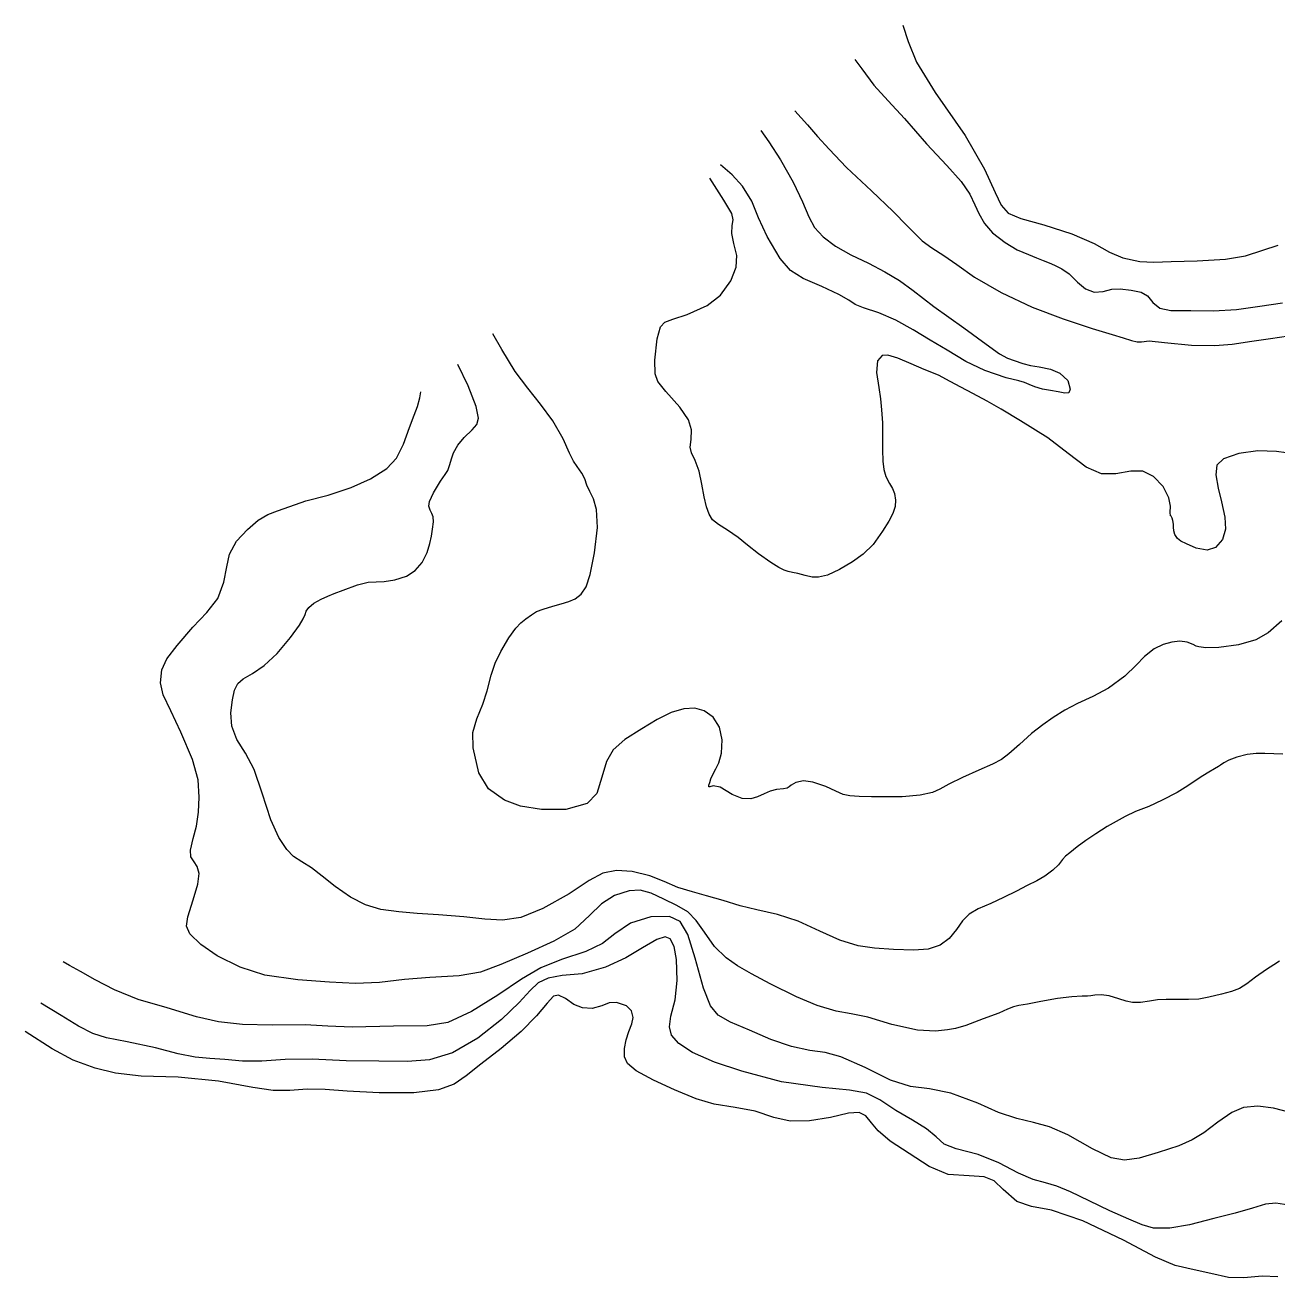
# Model space of a CAD drawing. Extents: x -717076 to -715000, y -984627 to -984000.
# Drawn here: x -717076 to -716539, y -984627 to -984090 of the extents above; entities that cross this region are included whole.
import ezdxf

# ---------------------------------------------------------------- set-up
doc = ezdxf.new("R2010")
doc.units = 0
doc.layers.add('contour_lines', color=1, linetype='CONTINUOUS')

msp = doc.modelspace()

# ---------------------------------------------------------------- linework, layer by layer
at = {"layer": 'contour_lines', "color": 1}
for p, q in [((-716700.156, -984089.608, 274), (-716697.861, -984096.686, 274)), ((-716697.861, -984096.686, 274), (-716694.355, -984105.556, 274)), ((-716720.74, -984104.344, 273), (-716717.808, -984108.437, 273)), ((-716717.808, -984108.437, 273), (-716712.535, -984115.314, 273)), ((-716694.355, -984105.556, 274), (-716686.357, -984118.493, 274)), ((-716712.535, -984115.314, 273), (-716706.422, -984122.057, 273)), ((-716686.357, -984118.493, 274), (-716673.451, -984136.928, 274)), ((-716706.422, -984122.057, 273), (-716699.451, -984129.629, 273)), ((-716746.509, -984126.424, 272), (-716741.039, -984132.374, 272)), ((-716699.451, -984129.629, 273), (-716689.993, -984140.523, 273)), ((-716760.969, -984134.846, 271), (-716757.618, -984139.705, 271)), ((-716741.039, -984132.374, 272), (-716736.694, -984137.392, 272)), ((-716673.451, -984136.928, 274), (-716665.168, -984151.359, 274)), ((-716757.618, -984139.705, 271), (-716752.676, -984147.321, 271)), ((-716736.694, -984137.392, 272), (-716731.795, -984142.81, 272)), ((-716689.993, -984140.523, 273), (-716681.268, -984149.805, 273)), ((-716752.676, -984147.321, 271), (-716747.249, -984156.931, 271)), ((-716731.795, -984142.81, 272), (-716724.27, -984150.729, 272)), ((-716773.339, -984153.795, 271), (-716778.391, -984149.594, 271)), ((-716724.27, -984150.729, 272), (-716713.577, -984160.69, 272)), ((-716681.268, -984149.805, 273), (-716675.182, -984156.623, 273)), ((-716665.168, -984151.359, 274), (-716660.65, -984161.404, 274)), ((-716776.85, -984164.633, 272), (-716782.841, -984155.185, 272)), ((-716768.838, -984158.622, 271), (-716773.339, -984153.795, 271)), ((-716764.952, -984165.12, 271), (-716768.838, -984158.622, 271)), ((-716747.249, -984156.931, 271), (-716743.122, -984165.37, 271)), ((-716675.182, -984156.623, 273), (-716671.518, -984162.177, 273)), ((-716713.577, -984160.69, 272), (-716704.355, -984169.573, 272)), ((-716671.518, -984162.177, 273), (-716669.271, -984166.704, 273)), ((-716660.65, -984161.404, 274), (-716658.06, -984166.888, 274)), ((-716773.498, -984170.439, 272), (-716776.85, -984164.633, 272)), ((-716762.034, -984172.238, 271), (-716764.952, -984165.12, 271)), ((-716743.122, -984165.37, 271), (-716740.496, -984171.757, 271)), ((-716669.271, -984166.704, 273), (-716667.561, -984170.465, 273)), ((-716658.06, -984166.888, 274), (-716654.951, -984170.216, 274)), ((-716772.838, -984173.156, 272), (-716773.498, -984170.439, 272)), ((-716773.328, -984175.518, 272), (-716772.838, -984173.156, 272)), ((-716758.31, -984180.3, 271), (-716762.034, -984172.238, 271)), ((-716740.496, -984171.757, 271), (-716737.987, -984176.44, 271)), ((-716704.355, -984169.573, 272), (-716698.26, -984175.699, 272)), ((-716667.561, -984170.465, 273), (-716665.212, -984174.714, 273)), ((-716665.212, -984174.714, 273), (-716661.727, -984178.72, 273)), ((-716654.951, -984170.216, 274), (-716649.601, -984172.489, 274)), ((-716649.601, -984172.489, 274), (-716639.761, -984175.272, 274)), ((-716773.503, -984178.912, 272), (-716773.328, -984175.518, 272)), ((-716772.545, -984183.281, 272), (-716773.503, -984178.912, 272)), ((-716737.987, -984176.44, 271), (-716734.292, -984180.448, 271)), ((-716698.26, -984175.699, 272), (-716694.578, -984179.443, 272)), ((-716694.578, -984179.443, 272), (-716691.818, -984182.08, 272)), ((-716661.727, -984178.72, 273), (-716656.302, -984182.859, 273)), ((-716639.761, -984175.272, 274), (-716627.729, -984179.059, 274)), ((-716627.729, -984179.059, 274), (-716618.186, -984183.194, 274)), ((-716771.38, -984188.383, 272), (-716772.545, -984183.281, 272)), ((-716752.74, -984189.63, 271), (-716758.31, -984180.3, 271)), ((-716734.292, -984180.448, 271), (-716729.016, -984184.347, 271)), ((-716729.016, -984184.347, 271), (-716722.437, -984188.08, 271)), ((-716691.818, -984182.08, 272), (-716687.792, -984185.172, 272)), ((-716687.792, -984185.172, 272), (-716682.628, -984188.417, 272)), ((-716656.302, -984182.859, 273), (-716651.105, -984185.934, 273)), ((-716618.186, -984183.194, 274), (-716611.571, -984186.96, 274)), ((-716545.84, -984186.151, 274), (-716539.309, -984183.988, 274)), ((-716771.603, -984193.372, 272), (-716771.38, -984188.383, 272)), ((-716748.257, -984194.841, 271), (-716752.74, -984189.63, 271)), ((-716722.437, -984188.08, 271), (-716714.957, -984191.732, 271)), ((-716682.628, -984188.417, 272), (-716677.086, -984192.32, 272)), ((-716651.105, -984185.934, 273), (-716646.313, -984188.01, 273)), ((-716646.313, -984188.01, 273), (-716642.825, -984189.406, 273)), ((-716642.825, -984189.406, 273), (-716640.054, -984190.525, 273)), ((-716640.054, -984190.525, 273), (-716637.482, -984191.544, 273)), ((-716611.571, -984186.96, 274), (-716605.903, -984189.358, 274)), ((-716605.903, -984189.358, 274), (-716598.597, -984190.967, 274)), ((-716585.196, -984190.961, 274), (-716574.044, -984190.688, 274)), ((-716574.044, -984190.688, 274), (-716561.856, -984190.009, 274)), ((-716561.856, -984190.009, 274), (-716553.3, -984188.55, 274)), ((-716553.3, -984188.55, 274), (-716545.84, -984186.151, 274)), ((-716773.957, -984199.233, 272), (-716771.603, -984193.372, 272)), ((-716742.832, -984198.204, 271), (-716748.257, -984194.841, 271)), ((-716714.957, -984191.732, 271), (-716707.938, -984195.421, 271)), ((-716707.938, -984195.421, 271), (-716701.639, -984199.073, 271)), ((-716677.086, -984192.32, 272), (-716669.441, -984197.661, 272)), ((-716637.482, -984191.544, 273), (-716635.111, -984192.608, 273)), ((-716635.111, -984192.608, 273), (-716631.995, -984194.138, 273)), ((-716631.995, -984194.138, 273), (-716628.85, -984196.319, 273)), ((-716598.597, -984190.967, 274), (-716592.568, -984191.306, 274)), ((-716592.568, -984191.306, 274), (-716585.196, -984190.961, 274)), ((-716778.314, -984205.438, 272), (-716773.957, -984199.233, 272)), ((-716734.944, -984201.76, 271), (-716742.832, -984198.204, 271)), ((-716701.639, -984199.073, 271), (-716695.675, -984203.347, 271)), ((-716669.441, -984197.661, 272), (-716658.088, -984204.247, 272)), ((-716628.85, -984196.319, 273), (-716625.369, -984199.815, 273)), ((-716625.369, -984199.815, 273), (-716621.918, -984202.655, 273)), ((-716784.078, -984209.872, 272), (-716778.314, -984205.438, 272)), ((-716727.667, -984205.129, 271), (-716734.944, -984201.76, 271)), ((-716723.329, -984207.6, 271), (-716727.667, -984205.129, 271)), ((-716695.675, -984203.347, 271), (-716686.892, -984210.265, 271)), ((-716658.088, -984204.247, 272), (-716644.8, -984210.519, 272)), ((-716621.918, -984202.655, 273), (-716618.141, -984204.079, 273)), ((-716618.141, -984204.079, 273), (-716614.33, -984203.779, 273)), ((-716614.33, -984203.779, 273), (-716610.598, -984202.843, 273)), ((-716610.598, -984202.843, 273), (-716606.961, -984202.67, 273)), ((-716606.961, -984202.67, 273), (-716602.318, -984203.272, 273)), ((-716602.318, -984203.272, 273), (-716598.009, -984204.083, 273)), ((-716598.009, -984204.083, 273), (-716595.257, -984205.753, 273)), ((-716595.257, -984205.753, 273), (-716592.975, -984208.597, 273)), ((-716792.581, -984213.683, 272), (-716784.078, -984209.872, 272)), ((-716720.653, -984209.351, 271), (-716723.329, -984207.6, 271)), ((-716717.079, -984210.902, 271), (-716720.653, -984209.351, 271)), ((-716710.462, -984213.008, 271), (-716717.079, -984210.902, 271)), ((-716686.892, -984210.265, 271), (-716674.044, -984219.457, 271)), ((-716644.8, -984210.519, 272), (-716631.484, -984215.559, 272)), ((-716592.975, -984208.597, 273), (-716590.077, -984210.946, 273)), ((-716590.077, -984210.946, 273), (-716585.246, -984211.937, 273)), ((-716585.246, -984211.937, 273), (-716576.697, -984212.049, 273)), ((-716576.697, -984212.049, 273), (-716566.956, -984212.099, 273)), ((-716566.956, -984212.099, 273), (-716557.089, -984211.502, 273)), ((-716557.089, -984211.502, 273), (-716547.179, -984210.103, 273)), ((-716547.179, -984210.103, 273), (-716537.493, -984208.652, 273)), ((-716804.084, -984218.987, 272), (-716802.201, -984216.981, 272)), ((-716802.201, -984216.981, 272), (-716798.74, -984215.75, 272)), ((-716798.74, -984215.75, 272), (-716792.581, -984213.683, 272)), ((-716703.212, -984216.152, 271), (-716710.462, -984213.008, 271)), ((-716695.773, -984220.247, 271), (-716703.212, -984216.152, 271)), ((-716631.484, -984215.559, 272), (-716618.983, -984219.744, 272)), ((-716872.118, -984228.764, 273), (-716875.9, -984221.94, 273)), ((-716805.497, -984224.197, 272), (-716804.084, -984218.987, 272)), ((-716688.482, -984224.658, 271), (-716695.773, -984220.247, 271)), ((-716674.044, -984219.457, 271), (-716664.454, -984226.481, 271)), ((-716618.983, -984219.744, 272), (-716610.445, -984222.326, 272)), ((-716610.445, -984222.326, 272), (-716605.759, -984223.671, 272)), ((-716542.605, -984223.954, 272), (-716534.927, -984222.853, 272)), ((-716806.436, -984233.248, 272), (-716805.497, -984224.197, 272)), ((-716681.227, -984228.975, 271), (-716688.482, -984224.658, 271)), ((-716664.454, -984226.481, 271), (-716658.714, -984230.57, 271)), ((-716605.759, -984223.671, 272), (-716602.134, -984224.833, 272)), ((-716602.134, -984224.833, 272), (-716599.72, -984225.464, 272)), ((-716599.72, -984225.464, 272), (-716597.92, -984225.376, 272)), ((-716597.92, -984225.376, 272), (-716594.635, -984225.053, 272)), ((-716594.635, -984225.053, 272), (-716588.034, -984225.721, 272)), ((-716588.034, -984225.721, 272), (-716576.489, -984226.823, 272)), ((-716576.489, -984226.823, 272), (-716566.444, -984226.938, 272)), ((-716566.444, -984226.938, 272), (-716559.014, -984226.405, 272)), ((-716559.014, -984226.405, 272), (-716550.618, -984225.175, 272)), ((-716550.618, -984225.175, 272), (-716542.605, -984223.954, 272)), ((-716866.341, -984238.196, 273), (-716872.118, -984228.764, 273)), ((-716806.355, -984239.179, 272), (-716806.436, -984233.248, 272)), ((-716710.973, -984233.507, 272), (-716711.463, -984238.507, 272)), ((-716709.047, -984231.31, 272), (-716710.973, -984233.507, 272)), ((-716706.578, -984231.152, 272), (-716709.047, -984231.31, 272)), ((-716702.347, -984232.358, 272), (-716706.578, -984231.152, 272)), ((-716696.613, -984234.892, 272), (-716702.347, -984232.358, 272)), ((-716673.201, -984233.832, 271), (-716681.227, -984228.975, 271)), ((-716665.02, -984237.734, 271), (-716673.201, -984233.832, 271)), ((-716658.714, -984230.57, 271), (-716655.341, -984232.351, 271)), ((-716655.341, -984232.351, 271), (-716652.423, -984233.419, 271)), ((-716652.423, -984233.419, 271), (-716648.775, -984234.653, 271)), ((-716886.483, -984244.255, 274), (-716890.907, -984235.086, 274)), ((-716860.953, -984245.249, 273), (-716866.341, -984238.196, 273)), ((-716805.178, -984242.477, 272), (-716806.355, -984239.179, 272)), ((-716711.463, -984238.507, 272), (-716710.525, -984244.958, 272)), ((-716691.032, -984237.246, 272), (-716696.613, -984234.892, 272)), ((-716684.942, -984239.655, 272), (-716691.032, -984237.246, 272)), ((-716655.937, -984240.887, 271), (-716665.02, -984237.734, 271)), ((-716648.775, -984234.653, 271), (-716645.441, -984235.523, 271)), ((-716645.441, -984235.523, 271), (-716641.768, -984236.124, 271)), ((-716641.768, -984236.124, 271), (-716636.943, -984237.071, 271)), ((-716636.943, -984237.071, 271), (-716632.861, -984238.806, 271)), ((-716632.861, -984238.806, 271), (-716629.442, -984241.982, 271)), ((-716883.093, -984253.072, 274), (-716886.483, -984244.255, 274)), ((-716801.766, -984246.639, 272), (-716805.178, -984242.477, 272)), ((-716679.839, -984242.373, 272), (-716684.942, -984239.655, 272)), ((-716675.373, -984244.884, 272), (-716679.839, -984242.373, 272)), ((-716650.458, -984242.205, 271), (-716655.937, -984240.887, 271)), ((-716647.997, -984242.824, 271), (-716650.458, -984242.205, 271)), ((-716646.044, -984243.67, 271), (-716647.997, -984242.824, 271)), ((-716643.627, -984244.716, 271), (-716646.044, -984243.67, 271)), ((-716629.442, -984241.982, 271), (-716628.477, -984245.681, 271)), ((-716908.143, -984253.162, 275), (-716907.236, -984249.488, 275)), ((-716907.236, -984249.488, 275), (-716906.756, -984246.836, 275)), ((-716855.427, -984252.146, 273), (-716860.953, -984245.249, 273)), ((-716795.768, -984253.434, 272), (-716801.766, -984246.639, 272)), ((-716710.525, -984244.958, 272), (-716709.799, -984249.883, 272)), ((-716709.799, -984249.883, 272), (-716709.317, -984254.548, 272)), ((-716670.184, -984247.598, 272), (-716675.373, -984244.884, 272)), ((-716664.069, -984250.81, 272), (-716670.184, -984247.598, 272)), ((-716640.32, -984245.713, 271), (-716643.627, -984244.716, 271)), ((-716636.939, -984246.309, 271), (-716640.32, -984245.713, 271)), ((-716633.562, -984246.883, 271), (-716636.939, -984246.309, 271)), ((-716630.695, -984247.396, 271), (-716633.562, -984246.883, 271)), ((-716629.005, -984247.251, 271), (-716630.695, -984247.396, 271)), ((-716628.477, -984245.681, 271), (-716629.005, -984247.251, 271)), ((-716909.615, -984256.916, 275), (-716908.143, -984253.162, 275)), ((-716882.083, -984258.155, 274), (-716883.093, -984253.072, 274)), ((-716850.146, -984259.316, 273), (-716855.427, -984252.146, 273)), ((-716792.064, -984258.91, 272), (-716795.768, -984253.434, 272)), ((-716709.317, -984254.548, 272), (-716708.877, -984260.213, 272)), ((-716657.982, -984254.335, 272), (-716664.069, -984250.81, 272)), ((-716649.697, -984259.255, 272), (-716657.982, -984254.335, 272)), ((-716911.68, -984262.117, 275), (-716909.615, -984256.916, 275)), ((-716882.735, -984260.896, 274), (-716882.083, -984258.155, 274)), ((-716845.776, -984266.99, 273), (-716850.146, -984259.316, 273)), ((-716790.803, -984263.177, 272), (-716792.064, -984258.91, 272)), ((-716708.877, -984260.213, 272), (-716708.905, -984266.172, 272)), ((-716638.01, -984266.574, 272), (-716649.697, -984259.255, 272)), ((-716914.205, -984269.309, 275), (-716911.68, -984262.117, 275)), ((-716888.27, -984266.502, 274), (-716884.762, -984263.209, 274)), ((-716884.762, -984263.209, 274), (-716882.735, -984260.896, 274)), ((-716790.968, -984267.24, 272), (-716790.803, -984263.177, 272)), ((-716917.159, -984275.337, 275), (-716914.205, -984269.309, 275)), ((-716892.777, -984273.047, 274), (-716890.949, -984269.702, 274)), ((-716890.949, -984269.702, 274), (-716888.27, -984266.502, 274)), ((-716842.993, -984273.166, 273), (-716845.776, -984266.99, 273)), ((-716791.28, -984270.63, 272), (-716790.968, -984267.24, 272)), ((-716790.777, -984273.058, 272), (-716791.28, -984270.63, 272)), ((-716708.905, -984266.172, 272), (-716708.913, -984271.707, 272)), ((-716629.24, -984273.273, 272), (-716638.01, -984266.574, 272)), ((-716921.349, -984279.774, 275), (-716917.159, -984275.337, 275)), ((-716894.309, -984278.04, 274), (-716893.655, -984275.575, 274)), ((-716893.655, -984275.575, 274), (-716892.777, -984273.047, 274)), ((-716841.373, -984276.602, 273), (-716842.993, -984273.166, 273)), ((-716839.774, -984278.899, 273), (-716841.373, -984276.602, 273)), ((-716789.144, -984276.343, 272), (-716790.777, -984273.058, 272)), ((-716787.451, -984280.81, 272), (-716789.144, -984276.343, 272)), ((-716708.913, -984271.707, 272), (-716708.733, -984276.63, 272)), ((-716708.733, -984276.63, 272), (-716708.34, -984280.191, 272)), ((-716621.585, -984279.135, 272), (-716629.24, -984273.273, 272)), ((-716562.738, -984275.634, 272), (-716565.542, -984278.265, 272)), ((-716556.194, -984273.346, 272), (-716562.738, -984275.634, 272)), ((-716548.059, -984272.177, 272), (-716556.194, -984273.346, 272)), ((-716540.016, -984272.444, 272), (-716548.059, -984272.177, 272)), ((-716531.708, -984273.516, 272), (-716540.016, -984272.444, 272)), ((-716928.354, -984284.131, 275), (-716921.349, -984279.774, 275)), ((-716896.382, -984282.29, 274), (-716895.253, -984280.524, 274)), ((-716895.253, -984280.524, 274), (-716894.309, -984278.04, 274)), ((-716837.765, -984281.668, 273), (-716839.774, -984278.899, 273)), ((-716836.501, -984284.168, 273), (-716837.765, -984281.668, 273)), ((-716786.329, -984286.376, 272), (-716787.451, -984280.81, 272)), ((-716708.34, -984280.191, 272), (-716707.415, -984283.182, 272)), ((-716615.073, -984281.98, 272), (-716621.585, -984279.135, 272)), ((-716608.831, -984281.984, 272), (-716615.073, -984281.98, 272)), ((-716602.406, -984280.846, 272), (-716608.831, -984281.984, 272)), ((-716597.263, -984280.92, 272), (-716602.406, -984280.846, 272)), ((-716592.784, -984283.126, 272), (-716597.263, -984280.92, 272)), ((-716565.542, -984278.265, 272), (-716566.044, -984282.412, 272)), ((-716936.595, -984287.838, 275), (-716928.354, -984284.131, 275)), ((-716901.347, -984290.208, 274), (-716898.398, -984285.18, 274)), ((-716898.398, -984285.18, 274), (-716896.382, -984282.29, 274)), ((-716835.562, -984286.864, 273), (-716836.501, -984284.168, 273)), ((-716834.319, -984289.614, 273), (-716835.562, -984286.864, 273)), ((-716785.311, -984291.859, 272), (-716786.329, -984286.376, 272)), ((-716707.415, -984283.182, 272), (-716705.913, -984286.203, 272)), ((-716705.913, -984286.203, 272), (-716704.534, -984288.346, 272)), ((-716588.627, -984287.425, 272), (-716592.784, -984283.126, 272)), ((-716586.186, -984292.32, 272), (-716588.627, -984287.425, 272)), ((-716566.044, -984282.412, 272), (-716565.074, -984288.181, 272)), ((-716956.021, -984293.619, 275), (-716946.547, -984291.09, 275)), ((-716946.547, -984291.09, 275), (-716936.595, -984287.838, 275)), ((-716903.009, -984293.866, 274), (-716901.347, -984290.208, 274)), ((-716832.789, -984292.657, 273), (-716834.319, -984289.614, 273)), ((-716831.541, -984297.261, 273), (-716832.789, -984292.657, 273)), ((-716784.326, -984296.096, 272), (-716785.311, -984291.859, 272)), ((-716704.534, -984288.346, 272), (-716703.707, -984290.374, 272)), ((-716703.707, -984290.374, 272), (-716703.276, -984293.314, 272)), ((-716585.511, -984295.922, 272), (-716586.186, -984292.32, 272)), ((-716565.074, -984288.181, 272), (-716563.629, -984294.038, 272)), ((-716972.366, -984299.387, 275), (-716968.237, -984297.849, 275)), ((-716968.237, -984297.849, 275), (-716962.928, -984296.041, 275)), ((-716962.928, -984296.041, 275), (-716956.021, -984293.619, 275)), ((-716903.32, -984295.934, 274), (-716903.009, -984293.866, 274)), ((-716902.761, -984297.602, 274), (-716903.32, -984295.934, 274)), ((-716902.005, -984299.043, 274), (-716902.761, -984297.602, 274)), ((-716831.087, -984305.035, 273), (-716831.541, -984297.261, 273)), ((-716783.21, -984299.319, 272), (-716784.326, -984296.096, 272)), ((-716703.492, -984296.065, 272), (-716704.474, -984299.084, 272)), ((-716703.276, -984293.314, 272), (-716703.492, -984296.065, 272)), ((-716585.514, -984298.616, 272), (-716585.511, -984295.922, 272)), ((-716563.629, -984294.038, 272), (-716562.191, -984300.617, 272)), ((-716981.102, -984305.829, 275), (-716976.495, -984301.874, 275)), ((-716976.495, -984301.874, 275), (-716972.366, -984299.387, 275)), ((-716901.458, -984300.483, 274), (-716902.005, -984299.043, 274)), ((-716901.754, -984305.672, 274), (-716901.379, -984302.54, 274)), ((-716901.379, -984302.54, 274), (-716901.458, -984300.483, 274)), ((-716781.706, -984301.664, 272), (-716783.21, -984299.319, 272)), ((-716779.24, -984303.697, 272), (-716781.706, -984301.664, 272)), ((-716706.11, -984302.236, 272), (-716708.852, -984306.601, 272)), ((-716704.474, -984299.084, 272), (-716706.11, -984302.236, 272)), ((-716585.401, -984299.991, 272), (-716585.514, -984298.616, 272)), ((-716585.295, -984300.086, 272), (-716585.401, -984299.991, 272)), ((-716585.088, -984300.173, 272), (-716585.295, -984300.086, 272)), ((-716584.733, -984301.008, 272), (-716585.088, -984300.173, 272)), ((-716584.396, -984302.041, 272), (-716584.733, -984301.008, 272)), ((-716584.133, -984303.535, 272), (-716584.396, -984302.041, 272)), ((-716584.101, -984304.819, 272), (-716584.133, -984303.535, 272)), ((-716562.191, -984300.617, 272), (-716561.893, -984305.699, 272)), ((-716985.842, -984310.833, 275), (-716981.102, -984305.829, 275)), ((-716902.853, -984311.877, 274), (-716902.202, -984308.771, 274)), ((-716902.202, -984308.771, 274), (-716901.754, -984305.672, 274)), ((-716832.373, -984315.868, 273), (-716831.087, -984305.035, 273)), ((-716775.303, -984306.148, 272), (-716779.24, -984303.697, 272)), ((-716770.824, -984309.242, 272), (-716775.303, -984306.148, 272)), ((-716708.852, -984306.601, 272), (-716712.94, -984312.333, 272)), ((-716584.012, -984306.396, 272), (-716584.101, -984304.819, 272)), ((-716583.514, -984308.035, 272), (-716584.012, -984306.396, 272)), ((-716582.38, -984309.732, 272), (-716583.514, -984308.035, 272)), ((-716561.893, -984305.699, 272), (-716563.187, -984310.124, 272)), ((-716988.826, -984316.446, 275), (-716985.842, -984310.833, 275)), ((-716904.085, -984315.702, 274), (-716902.853, -984311.877, 274)), ((-716766.733, -984312.61, 272), (-716770.824, -984309.242, 272)), ((-716762.022, -984316.371, 272), (-716766.733, -984312.61, 272)), ((-716712.94, -984312.333, 272), (-716717.125, -984316.487, 272)), ((-716580.965, -984310.835, 272), (-716582.38, -984309.732, 272)), ((-716578.577, -984312.086, 272), (-716580.965, -984310.835, 272)), ((-716574.423, -984313.843, 272), (-716578.577, -984312.086, 272)), ((-716569.754, -984314.701, 272), (-716574.423, -984313.843, 272)), ((-716566.192, -984313.637, 272), (-716569.754, -984314.701, 272)), ((-716563.187, -984310.124, 272), (-716566.192, -984313.637, 272)), ((-716989.948, -984321.879, 275), (-716988.826, -984316.446, 275)), ((-716906.233, -984319.952, 274), (-716904.085, -984315.702, 274)), ((-716834.136, -984325.233, 273), (-716832.373, -984315.868, 273)), ((-716756.812, -984320.032, 272), (-716762.022, -984316.371, 272)), ((-716721.742, -984319.757, 272), (-716727.347, -984323.094, 272)), ((-716717.125, -984316.487, 272), (-716721.742, -984319.757, 272)), ((-716991.226, -984328.443, 275), (-716989.948, -984321.879, 275)), ((-716912.852, -984325.831, 274), (-716909.143, -984323.488, 274)), ((-716909.143, -984323.488, 274), (-716906.233, -984319.952, 274)), ((-716753.388, -984322.166, 272), (-716756.812, -984320.032, 272)), ((-716751.014, -984323.375, 272), (-716753.388, -984322.166, 272)), ((-716749.286, -984323.93, 272), (-716751.014, -984323.375, 272)), ((-716747.528, -984324.241, 272), (-716749.286, -984323.93, 272)), ((-716745.198, -984324.788, 272), (-716747.528, -984324.241, 272)), ((-716742.014, -984325.666, 272), (-716745.198, -984324.788, 272)), ((-716727.347, -984323.094, 272), (-716732.487, -984325.428, 272)), ((-716993.757, -984335.514, 275), (-716991.226, -984328.443, 275)), ((-716940.035, -984331.832, 274), (-716933.855, -984329.603, 274)), ((-716933.855, -984329.603, 274), (-716929.394, -984328.513, 274)), ((-716929.394, -984328.513, 274), (-716925.954, -984328.283, 274)), ((-716925.954, -984328.283, 274), (-716922.469, -984328.208, 274)), ((-716922.469, -984328.208, 274), (-716917.938, -984327.518, 274)), ((-716917.938, -984327.518, 274), (-716912.852, -984325.831, 274)), ((-716838.009, -984333.61, 273), (-716835.838, -984330.47, 273)), ((-716835.838, -984330.47, 273), (-716834.136, -984325.233, 273)), ((-716739.069, -984326.309, 272), (-716742.014, -984325.666, 272)), ((-716736.261, -984326.364, 272), (-716739.069, -984326.309, 272)), ((-716732.487, -984325.428, 272), (-716736.261, -984326.364, 272)), ((-716998.436, -984341.447, 275), (-716993.757, -984335.514, 275)), ((-716952.651, -984337.525, 274), (-716949.449, -984335.7, 274)), ((-716949.449, -984335.7, 274), (-716946.672, -984334.428, 274)), ((-716946.672, -984334.428, 274), (-716943.963, -984333.309, 274)), ((-716943.963, -984333.309, 274), (-716940.035, -984331.832, 274)), ((-716843.313, -984336.712, 273), (-716840.595, -984335.558, 273)), ((-716840.595, -984335.558, 273), (-716838.009, -984333.61, 273)), ((-716956.408, -984342.29, 274), (-716955.859, -984340.838, 274)), ((-716955.859, -984340.838, 274), (-716954.768, -984339.264, 274)), ((-716954.768, -984339.264, 274), (-716952.651, -984337.525, 274)), ((-716859.29, -984342.387, 273), (-716857.171, -984341.024, 273)), ((-716857.171, -984341.024, 273), (-716854.332, -984340.017, 273)), ((-716854.332, -984340.017, 273), (-716850.173, -984338.754, 273)), ((-716850.173, -984338.754, 273), (-716846.583, -984337.749, 273)), ((-716846.583, -984337.749, 273), (-716843.313, -984336.712, 273)), ((-717004.435, -984347.676, 275), (-716998.436, -984341.447, 275)), ((-716958.84, -984346.955, 274), (-716957.161, -984344.107, 274)), ((-716957.161, -984344.107, 274), (-716956.408, -984342.29, 274)), ((-716866.099, -984348.116, 273), (-716863.906, -984345.819, 273)), ((-716863.906, -984345.819, 273), (-716861.704, -984344.159, 273)), ((-716861.704, -984344.159, 273), (-716859.29, -984342.387, 273)), ((-716537.734, -984344.966, 273), (-716543.525, -984350.242, 273)), ((-717011.287, -984355.553, 275), (-717004.435, -984347.676, 275)), ((-716962.619, -984352.126, 274), (-716958.84, -984346.955, 274)), ((-716869.028, -984352.29, 273), (-716866.099, -984348.116, 273)), ((-716543.525, -984350.242, 273), (-716548.799, -984353.12, 273)), ((-717015.703, -984361.373, 275), (-717011.287, -984355.553, 275)), ((-716968.388, -984359.001, 274), (-716962.619, -984352.126, 274)), ((-716872.479, -984358.14, 273), (-716869.028, -984352.29, 273)), ((-716592.386, -984357.066, 273), (-716596.558, -984360.268, 273)), ((-716588.632, -984355.238, 273), (-716592.386, -984357.066, 273)), ((-716584.857, -984354.17, 273), (-716588.632, -984355.238, 273)), ((-716581.41, -984353.818, 273), (-716584.857, -984354.17, 273)), ((-716578.358, -984354.246, 273), (-716581.41, -984353.818, 273)), ((-716575.681, -984355.179, 273), (-716578.358, -984354.246, 273)), ((-716574.405, -984355.844, 273), (-716575.681, -984355.179, 273)), ((-716573.267, -984356.237, 273), (-716574.405, -984355.844, 273)), ((-716570.29, -984356.542, 273), (-716573.267, -984356.237, 273)), ((-716564.748, -984356.527, 273), (-716570.29, -984356.542, 273)), ((-716556.31, -984355.289, 273), (-716564.748, -984356.527, 273)), ((-716548.799, -984353.12, 273), (-716556.31, -984355.289, 273)), ((-717017.779, -984365.97, 275), (-717015.703, -984361.373, 275)), ((-716973.979, -984364.189, 274), (-716968.388, -984359.001, 274)), ((-716874.947, -984363.134, 273), (-716872.479, -984358.14, 273)), ((-716596.558, -984360.268, 273), (-716600.214, -984364.007, 273)), ((-717018.392, -984371.58, 275), (-717017.779, -984365.97, 275)), ((-716982.881, -984369.894, 274), (-716978.966, -984367.558, 274)), ((-716978.966, -984367.558, 274), (-716973.979, -984364.189, 274)), ((-716876.666, -984368.36, 273), (-716874.947, -984363.134, 273)), ((-716600.214, -984364.007, 273), (-716605.069, -984368.775, 273)), ((-717017.243, -984376.743, 275), (-717018.392, -984371.58, 275)), ((-716986.598, -984374.786, 274), (-716985.231, -984371.948, 274)), ((-716985.231, -984371.948, 274), (-716982.881, -984369.894, 274)), ((-716878.365, -984375.018, 273), (-716876.666, -984368.36, 273)), ((-716605.069, -984368.775, 273), (-716612.053, -984373.941, 273)), ((-717013.94, -984383.665, 275), (-717017.243, -984376.743, 275)), ((-716988.16, -984384.408, 274), (-716987.462, -984378.843, 274)), ((-716987.462, -984378.843, 274), (-716986.598, -984374.786, 274)), ((-716880.26, -984380.694, 273), (-716878.365, -984375.018, 273)), ((-716618.73, -984377.439, 273), (-716625.323, -984380.495, 273)), ((-716612.053, -984373.941, 273), (-716618.73, -984377.439, 273)), ((-717009.595, -984392.711, 275), (-717013.94, -984383.665, 275)), ((-716882.73, -984387.031, 273), (-716880.26, -984380.694, 273)), ((-716794.055, -984382.814, 273), (-716799.513, -984384.391, 273)), ((-716789.31, -984382.498, 273), (-716794.055, -984382.814, 273)), ((-716785.304, -984383.556, 273), (-716789.31, -984382.498, 273)), ((-716781.415, -984386.298, 273), (-716785.304, -984383.556, 273)), ((-716630.673, -984383.287, 273), (-716635.729, -984386.452, 273)), ((-716625.323, -984380.495, 273), (-716630.673, -984383.287, 273)), ((-716987.81, -984390.2, 274), (-716988.16, -984384.408, 274)), ((-716884.422, -984392.888, 273), (-716882.73, -984387.031, 273)), ((-716805.454, -984387.265, 273), (-716812.117, -984391.31, 273)), ((-716799.513, -984384.391, 273), (-716805.454, -984387.265, 273)), ((-716778.702, -984390.564, 273), (-716781.415, -984386.298, 273)), ((-716640.181, -984389.549, 273), (-716644.975, -984393.392, 273)), ((-716635.729, -984386.452, 273), (-716640.181, -984389.549, 273)), ((-717004.683, -984404.462, 275), (-717009.595, -984392.711, 275)), ((-716985.64, -984395.845, 274), (-716987.81, -984390.2, 274)), ((-716884.371, -984399.542, 273), (-716884.422, -984392.888, 273)), ((-716812.117, -984391.31, 273), (-716819.356, -984395.94, 273)), ((-716777.666, -984395.983, 273), (-716778.702, -984390.564, 273)), ((-716644.975, -984393.392, 273), (-716650.195, -984398.018, 273)), ((-716981.886, -984401.758, 274), (-716985.64, -984395.845, 274)), ((-716881.985, -984410.221, 273), (-716884.371, -984399.542, 273)), ((-716824.293, -984400.3, 273), (-716827.203, -984405.27, 273)), ((-716819.356, -984395.94, 273), (-716824.293, -984400.3, 273)), ((-716777.969, -984401.742, 273), (-716777.666, -984395.983, 273)), ((-716650.195, -984398.018, 273), (-716654.666, -984402.014, 273)), ((-717002.281, -984413.155, 275), (-717004.683, -984404.462, 275)), ((-716978.256, -984408.818, 274), (-716981.886, -984401.758, 274)), ((-716827.203, -984405.27, 273), (-716829.19, -984412.051, 273)), ((-716779.04, -984405.976, 273), (-716777.969, -984401.742, 273)), ((-716657.836, -984404.453, 273), (-716661.733, -984406.505, 273)), ((-716654.666, -984402.014, 273), (-716657.836, -984404.453, 273)), ((-716560.452, -984404.786, 274), (-716562.567, -984405.967, 274)), ((-716556.984, -984403.41, 274), (-716560.452, -984404.786, 274)), ((-716552.587, -984402.392, 274), (-716556.984, -984403.41, 274)), ((-716548.727, -984401.949, 274), (-716552.587, -984402.392, 274)), ((-716545.009, -984401.897, 274), (-716548.727, -984401.949, 274)), ((-716541.21, -984402.075, 274), (-716545.009, -984401.897, 274)), ((-716537.304, -984402.196, 274), (-716541.21, -984402.075, 274)), ((-716974.846, -984418.944, 274), (-716978.256, -984408.818, 274)), ((-716877.79, -984417.055, 273), (-716881.985, -984410.221, 273)), ((-716782.411, -984412.738, 273), (-716781.593, -984410.892, 273)), ((-716781.593, -984410.892, 273), (-716780.298, -984408.527, 273)), ((-716780.298, -984408.527, 273), (-716779.04, -984405.976, 273)), ((-716667.644, -984409.029, 273), (-716674.57, -984412.147, 273)), ((-716661.733, -984406.505, 273), (-716667.644, -984409.029, 273)), ((-716568.97, -984409.917, 274), (-716571.65, -984411.47, 274)), ((-716566.563, -984408.546, 274), (-716568.97, -984409.917, 274)), ((-716564.852, -984407.539, 274), (-716566.563, -984408.546, 274)), ((-716563.948, -984406.899, 274), (-716564.852, -984407.539, 274)), ((-716562.567, -984405.967, 274), (-716563.948, -984406.899, 274)), ((-717001.722, -984420.587, 275), (-717002.281, -984413.155, 275)), ((-716829.19, -984412.051, 273), (-716831.324, -984419.076, 273)), ((-716783.297, -984415.491, 273), (-716782.969, -984414.288, 273)), ((-716783.285, -984416.178, 273), (-716783.297, -984415.491, 273)), ((-716782.854, -984416.173, 273), (-716783.285, -984416.178, 273)), ((-716782.969, -984414.288, 273), (-716782.411, -984412.738, 273)), ((-716781.522, -984415.78, 273), (-716782.854, -984416.173, 273)), ((-716778.48, -984416.334, 273), (-716781.522, -984415.78, 273)), ((-716773.29, -984419.473, 273), (-716778.48, -984416.334, 273)), ((-716748.955, -984416.221, 273), (-716749.739, -984416.778, 273)), ((-716748.063, -984415.417, 273), (-716748.955, -984416.221, 273)), ((-716746.076, -984414.389, 273), (-716748.063, -984415.417, 273)), ((-716742.784, -984413.679, 273), (-716746.076, -984414.389, 273)), ((-716738.714, -984414.153, 273), (-716742.784, -984413.679, 273)), ((-716733.174, -984416.076, 273), (-716738.714, -984414.153, 273)), ((-716728.867, -984418.095, 273), (-716733.174, -984416.076, 273)), ((-716680.412, -984415.009, 273), (-716684.362, -984417.244, 273)), ((-716674.57, -984412.147, 273), (-716680.412, -984415.009, 273)), ((-716577.963, -984415.81, 274), (-716582.652, -984418.58, 274)), ((-716574.438, -984413.364, 274), (-716577.963, -984415.81, 274)), ((-716571.65, -984411.47, 274), (-716574.438, -984413.364, 274)), ((-717002.049, -984426.998, 275), (-717001.722, -984420.587, 275)), ((-716971.066, -984430.401, 274), (-716974.846, -984418.944, 274)), ((-716870.873, -984421.982, 273), (-716877.79, -984417.055, 273)), ((-716831.324, -984419.076, 273), (-716835.508, -984423.288, 273)), ((-716768.998, -984421.194, 273), (-716773.29, -984419.473, 273)), ((-716765.354, -984421.325, 273), (-716768.998, -984421.194, 273)), ((-716762.453, -984420.527, 273), (-716765.354, -984421.325, 273)), ((-716759.603, -984419.212, 273), (-716762.453, -984420.527, 273)), ((-716756.967, -984418.053, 273), (-716759.603, -984419.212, 273)), ((-716754.282, -984417.403, 273), (-716756.967, -984418.053, 273)), ((-716751.317, -984417.088, 273), (-716754.282, -984417.403, 273)), ((-716749.739, -984416.778, 273), (-716751.317, -984417.088, 273)), ((-716725.807, -984419.427, 273), (-716728.867, -984418.095, 273)), ((-716722.929, -984420.046, 273), (-716725.807, -984419.427, 273)), ((-716718.881, -984420.297, 273), (-716722.929, -984420.046, 273)), ((-716713.598, -984420.473, 273), (-716718.881, -984420.297, 273)), ((-716706.99, -984420.539, 273), (-716713.598, -984420.473, 273)), ((-716700.515, -984420.415, 273), (-716706.99, -984420.539, 273)), ((-716692.726, -984419.707, 273), (-716700.515, -984420.415, 273)), ((-716687.496, -984418.618, 273), (-716692.726, -984419.707, 273)), ((-716684.362, -984417.244, 273), (-716687.496, -984418.618, 273)), ((-716582.652, -984418.58, 274), (-716588.994, -984421.893, 274)), ((-717002.936, -984433.035, 275), (-717002.049, -984426.998, 275)), ((-716864.102, -984424.492, 273), (-716870.873, -984421.982, 273)), ((-716855.064, -984425.903, 273), (-716864.102, -984424.492, 273)), ((-716844.584, -984425.864, 273), (-716855.064, -984425.903, 273)), ((-716835.508, -984423.288, 273), (-716844.584, -984425.864, 273)), ((-716600.441, -984426.821, 274), (-716604.884, -984428.982, 274)), ((-716594.79, -984424.581, 274), (-716600.441, -984426.821, 274)), ((-716588.994, -984421.893, 274), (-716594.79, -984424.581, 274)), ((-716967.704, -984437.86, 274), (-716971.066, -984430.401, 274)), ((-716608.701, -984431.041, 274), (-716612.639, -984433.266, 274)), ((-716604.884, -984428.982, 274), (-716608.701, -984431.041, 274)), ((-717004.371, -984438.403, 275), (-717002.936, -984433.035, 275)), ((-716964.242, -984443.085, 274), (-716967.704, -984437.86, 274)), ((-716617.434, -984436.278, 274), (-716621.664, -984439.137, 274)), ((-716612.639, -984433.266, 274), (-716617.434, -984436.278, 274)), ((-717005.514, -984443.317, 275), (-717004.371, -984438.403, 275)), ((-717005.362, -984446.183, 275), (-717005.514, -984443.317, 275)), ((-716961.324, -984446.03, 274), (-716964.242, -984443.085, 274)), ((-716625.393, -984441.945, 274), (-716628.566, -984444.425, 274)), ((-716621.664, -984439.137, 274), (-716625.393, -984441.945, 274)), ((-717003.993, -984448.406, 275), (-717005.362, -984446.183, 275)), ((-717002.582, -984450.412, 275), (-717003.993, -984448.406, 275)), ((-716957.787, -984448.39, 274), (-716961.324, -984446.03, 274)), ((-716953.674, -984450.987, 274), (-716957.787, -984448.39, 274)), ((-716631.693, -984447.406, 274), (-716633.473, -984449.611, 274)), ((-716630.385, -984445.941, 274), (-716631.693, -984447.406, 274)), ((-716628.566, -984444.425, 274), (-716630.385, -984445.941, 274)), ((-717001.799, -984453.354, 275), (-717002.582, -984450.412, 275)), ((-717002.406, -984457.98, 275), (-717001.799, -984453.354, 275)), ((-716949.02, -984454.487, 274), (-716953.674, -984450.987, 274)), ((-716828.813, -984453.195, 274), (-716834.653, -984456.391, 274)), ((-716822.905, -984452.08, 274), (-716828.813, -984453.195, 274)), ((-716816.148, -984452.518, 274), (-716822.905, -984452.08, 274)), ((-716808.65, -984454.318, 274), (-716816.148, -984452.518, 274)), ((-716635.846, -984451.95, 274), (-716639.322, -984454.544, 274)), ((-716633.473, -984449.611, 274), (-716635.846, -984451.95, 274)), ((-717004.376, -984464.663, 275), (-717002.406, -984457.98, 275)), ((-716943.444, -984458.973, 274), (-716949.02, -984454.487, 274)), ((-716936.95, -984463.468, 274), (-716943.444, -984458.973, 274)), ((-716834.653, -984456.391, 274), (-716843.164, -984462.071, 274)), ((-716802.404, -984456.797, 274), (-716808.65, -984454.318, 274)), ((-716796.567, -984459.363, 274), (-716802.404, -984456.797, 274)), ((-716790.376, -984461.223, 274), (-716796.567, -984459.363, 274)), ((-716646.855, -984458.524, 274), (-716651.495, -984460.892, 274)), ((-716642.74, -984456.508, 274), (-716646.855, -984458.524, 274)), ((-716639.322, -984454.544, 274), (-716642.74, -984456.508, 274)), ((-717006.579, -984471.869, 275), (-717004.376, -984464.663, 275)), ((-716930.471, -984466.801, 274), (-716936.95, -984463.468, 274)), ((-716843.164, -984462.071, 274), (-716854.5, -984468.353, 274)), ((-716823.736, -984462.802, 275), (-716829.344, -984466.419, 275)), ((-716817.538, -984460.73, 275), (-716823.736, -984462.802, 275)), ((-716812.815, -984460.443, 275), (-716817.538, -984460.73, 275)), ((-716808.102, -984461.746, 275), (-716812.815, -984460.443, 275)), ((-716802.605, -984464.424, 275), (-716808.102, -984461.746, 275)), ((-716796.986, -984467.011, 275), (-716802.605, -984464.424, 275)), ((-716784.267, -984462.907, 274), (-716790.376, -984461.223, 274)), ((-716777.229, -984464.958, 274), (-716784.267, -984462.907, 274)), ((-716656.99, -984463.685, 274), (-716662.519, -984466.178, 274)), ((-716651.495, -984460.892, 274), (-716656.99, -984463.685, 274)), ((-716923.872, -984468.749, 274), (-716930.471, -984466.801, 274)), ((-716916.179, -984469.847, 274), (-716923.872, -984468.749, 274)), ((-716908.378, -984470.53, 274), (-716916.179, -984469.847, 274)), ((-716854.5, -984468.353, 274), (-716863.981, -984472.197, 274)), ((-716829.344, -984466.419, 275), (-716834.519, -984471.369, 275)), ((-716792.369, -984469.765, 275), (-716796.986, -984467.011, 275)), ((-716788.704, -984473.497, 275), (-716792.369, -984469.765, 275)), ((-716769.827, -984467.18, 274), (-716777.229, -984464.958, 274)), ((-716762.794, -984468.874, 274), (-716769.827, -984467.18, 274)), ((-716753.899, -984470.877, 274), (-716762.794, -984468.874, 274)), ((-716667.818, -984468.462, 274), (-716671.78, -984470.798, 274)), ((-716662.519, -984466.178, 274), (-716667.818, -984468.462, 274)), ((-717007.207, -984475.984, 275), (-717006.579, -984471.869, 275)), ((-716899.181, -984471.119, 274), (-716908.378, -984470.53, 274)), ((-716888.301, -984471.938, 274), (-716899.181, -984471.119, 274)), ((-716879.286, -984472.973, 274), (-716888.301, -984471.938, 274)), ((-716871.796, -984473.374, 274), (-716879.286, -984472.973, 274)), ((-716863.981, -984472.197, 274), (-716871.796, -984473.374, 274)), ((-716834.519, -984471.369, 275), (-716840.802, -984477.171, 275)), ((-716816.916, -984474.676, 276), (-716823.554, -984479.257, 276)), ((-716808.177, -984471.936, 276), (-716816.916, -984474.676, 276)), ((-716800.151, -984471.835, 276), (-716808.177, -984471.936, 276)), ((-716795.555, -984473.945, 276), (-716800.151, -984471.835, 276)), ((-716792.258, -984479.508, 276), (-716795.555, -984473.945, 276)), ((-716785.255, -984478.564, 275), (-716788.704, -984473.497, 275)), ((-716745.064, -984473.807, 274), (-716753.899, -984470.877, 274)), ((-716735.751, -984478.065, 274), (-716745.064, -984473.807, 274)), ((-716674.529, -984473.599, 274), (-716677.179, -984477.426, 274)), ((-716671.78, -984470.798, 274), (-716674.529, -984473.599, 274)), ((-717005.728, -984479.174, 275), (-717007.207, -984475.984, 275)), ((-717001.135, -984483.734, 275), (-717005.728, -984479.174, 275)), ((-716840.802, -984477.171, 275), (-716849.708, -984482.405, 275)), ((-716823.554, -984479.257, 276), (-716828.895, -984483.431, 276)), ((-716802.031, -984480.447, 277), (-716805.547, -984481.659, 277)), ((-716799.927, -984481.357, 277), (-716802.031, -984480.447, 277)), ((-716789.152, -984489.703, 276), (-716792.258, -984479.508, 276)), ((-716780.834, -984484.604, 275), (-716785.255, -984478.564, 275)), ((-716727.155, -984481.873, 274), (-716735.751, -984478.065, 274)), ((-716677.179, -984477.426, 274), (-716680.243, -984481.157, 274)), ((-716994.098, -984488.592, 275), (-717001.135, -984483.734, 275)), ((-716849.708, -984482.405, 275), (-716861.085, -984487.488, 275)), ((-716828.895, -984483.431, 276), (-716836.032, -984486.831, 276)), ((-716811.771, -984485.198, 277), (-716818.908, -984489.487, 277)), ((-716805.547, -984481.659, 277), (-716811.771, -984485.198, 277)), ((-716798.161, -984484.622, 277), (-716799.927, -984481.357, 277)), ((-716797.172, -984490.239, 277), (-716798.161, -984484.622, 277)), ((-716775.903, -984489.49, 275), (-716780.834, -984484.604, 275)), ((-716719.364, -984484.333, 274), (-716727.155, -984481.873, 274)), ((-716712.333, -984485.38, 274), (-716719.364, -984484.333, 274)), ((-716704.235, -984485.888, 274), (-716712.333, -984485.38, 274)), ((-716695.52, -984486.262, 274), (-716704.235, -984485.888, 274)), ((-716689.349, -984485.794, 274), (-716695.52, -984486.262, 274)), ((-716684.215, -984484.061, 274), (-716689.349, -984485.794, 274)), ((-716680.243, -984481.157, 274), (-716684.215, -984484.061, 274)), ((-717057.387, -984492.747, 276), (-717060.096, -984491.227, 276)), ((-716984.28, -984493.552, 275), (-716994.098, -984488.592, 275)), ((-716861.085, -984487.488, 275), (-716872.443, -984492.335, 275)), ((-716846.533, -984490.289, 276), (-716855.316, -984493.729, 276)), ((-716836.032, -984486.831, 276), (-716846.533, -984490.289, 276)), ((-716818.908, -984489.487, 277), (-716827.683, -984493.528, 277)), ((-716796.842, -984499.221, 277), (-716797.172, -984490.239, 277)), ((-716785.596, -984502.545, 276), (-716789.152, -984489.703, 276)), ((-716770.991, -984492.869, 275), (-716775.903, -984489.49, 275)), ((-716538.765, -984490.953, 275), (-716541.154, -984492.553, 275)), ((-717052.63, -984495.375, 276), (-717057.387, -984492.747, 276)), ((-717046.417, -984498.934, 276), (-717052.63, -984495.375, 276)), ((-716973.585, -984496.885, 275), (-716984.28, -984493.552, 275)), ((-716959.501, -984499.012, 275), (-716973.585, -984496.885, 275)), ((-716881.156, -984495.618, 275), (-716890.276, -984497.29, 275)), ((-716872.443, -984492.335, 275), (-716881.156, -984495.618, 275)), ((-716855.316, -984493.729, 276), (-716863.689, -984498.712, 276)), ((-716837.667, -984496.332, 277), (-716846.206, -984497.151, 277)), ((-716827.683, -984493.528, 277), (-716837.667, -984496.332, 277)), ((-716765.083, -984496.302, 275), (-716770.991, -984492.869, 275)), ((-716756.981, -984500.628, 275), (-716765.083, -984496.302, 275)), ((-716544.307, -984494.56, 275), (-716549.066, -984497.81, 275)), ((-716541.154, -984492.553, 275), (-716544.307, -984494.56, 275)), ((-717038.139, -984503.257, 276), (-717046.417, -984498.934, 276)), ((-716945.911, -984499.994, 275), (-716959.501, -984499.012, 275)), ((-716934.807, -984500.468, 275), (-716945.911, -984499.994, 275)), ((-716924.453, -984500.062, 275), (-716934.807, -984500.468, 275)), ((-716913.751, -984498.864, 275), (-716924.453, -984500.062, 275)), ((-716902.909, -984497.992, 275), (-716913.751, -984498.864, 275)), ((-716890.276, -984497.29, 275), (-716902.909, -984497.992, 275)), ((-716863.689, -984498.712, 276), (-716873.703, -984505.578, 276)), ((-716856.513, -984500.29, 277), (-716859.943, -984503.468, 277)), ((-716852.179, -984498.226, 277), (-716856.513, -984500.29, 277)), ((-716846.206, -984497.151, 277), (-716852.179, -984498.226, 277)), ((-716797.779, -984507.539, 277), (-716796.842, -984499.221, 277)), ((-716745.77, -984506.222, 275), (-716756.981, -984500.628, 275)), ((-716552.754, -984500.629, 275), (-716555.911, -984502.594, 275)), ((-716549.066, -984497.81, 275), (-716552.754, -984500.629, 275)), ((-717027.947, -984507.309, 276), (-717038.139, -984503.257, 276)), ((-717015.552, -984510.961, 276), (-717027.947, -984507.309, 276)), ((-716873.703, -984505.578, 276), (-716885.07, -984512.511, 276)), ((-716859.943, -984503.468, 277), (-716864.617, -984508.705, 277)), ((-716849.848, -984505.956, 278), (-716852.671, -984508.929, 278)), ((-716847.737, -984505.476, 278), (-716849.848, -984505.956, 278)), ((-716844.829, -984506.919, 278), (-716847.737, -984505.476, 278)), ((-716841.132, -984509.462, 278), (-716844.829, -984506.919, 278)), ((-716799.569, -984514.476, 277), (-716797.779, -984507.539, 277)), ((-716782.643, -984510.126, 276), (-716785.596, -984502.545, 276)), ((-716736.868, -984509.911, 275), (-716745.77, -984506.222, 275)), ((-716633.888, -984506.972, 275), (-716640.971, -984508.278, 275)), ((-716627.781, -984506.167, 275), (-716633.888, -984506.972, 275)), ((-716623.359, -984505.901, 275), (-716627.781, -984506.167, 275)), ((-716620.946, -984505.878, 275), (-716623.359, -984505.901, 275)), ((-716619.659, -984505.755, 275), (-716620.946, -984505.878, 275)), ((-716617.84, -984505.468, 275), (-716619.659, -984505.755, 275)), ((-716615.136, -984505.368, 275), (-716617.84, -984505.468, 275)), ((-716611.707, -984505.839, 275), (-716615.136, -984505.368, 275)), ((-716607.535, -984507.022, 275), (-716611.707, -984505.839, 275)), ((-716604.44, -984508.077, 275), (-716607.535, -984507.022, 275)), ((-716590.948, -984507.514, 275), (-716594.46, -984508.027, 275)), ((-716587.277, -984507.355, 275), (-716590.948, -984507.514, 275)), ((-716582.597, -984507.369, 275), (-716587.277, -984507.355, 275)), ((-716577.752, -984507.441, 275), (-716582.597, -984507.369, 275)), ((-716573.311, -984507.222, 275), (-716577.752, -984507.441, 275)), ((-716568.953, -984506.407, 275), (-716573.311, -984507.222, 275)), ((-716563.624, -984505.083, 275), (-716568.953, -984506.407, 275)), ((-716559.297, -984503.888, 275), (-716563.624, -984505.083, 275)), ((-716555.911, -984502.594, 275), (-716559.297, -984503.888, 275)), ((-717060.927, -984514.178, 277), (-717069.693, -984509.012, 277)), ((-717003, -984514.845, 276), (-717015.552, -984510.961, 276)), ((-716885.07, -984512.511, 276), (-716895.211, -984517.201, 276)), ((-716864.617, -984508.705, 277), (-716872.13, -984515.877, 277)), ((-716852.671, -984508.929, 278), (-716857.157, -984514.433, 278)), ((-716837.461, -984511.002, 278), (-716841.132, -984509.462, 278)), ((-716833.274, -984511.207, 278), (-716837.461, -984511.002, 278)), ((-716829.243, -984510.153, 278), (-716833.274, -984511.207, 278)), ((-716826.119, -984508.849, 278), (-716829.243, -984510.153, 278)), ((-716822.941, -984508.61, 278), (-716826.119, -984508.849, 278)), ((-716818.672, -984510.038, 278), (-716822.941, -984508.61, 278)), ((-716816.448, -984512.273, 278), (-716818.672, -984510.038, 278)), ((-716815.829, -984515.12, 278), (-716816.448, -984512.273, 278)), ((-716779.26, -984514.08, 276), (-716782.643, -984510.126, 276)), ((-716728.738, -984512.367, 275), (-716736.868, -984509.911, 275)), ((-716722.334, -984513.486, 275), (-716728.738, -984512.367, 275)), ((-716655.25, -984511.548, 275), (-716659.027, -984513.168, 275)), ((-716652.709, -984510.553, 275), (-716655.25, -984511.548, 275)), ((-716650.47, -984510.01, 275), (-716652.709, -984510.553, 275)), ((-716646.753, -984509.361, 275), (-716650.47, -984510.01, 275)), ((-716640.971, -984508.278, 275), (-716646.753, -984509.361, 275)), ((-716601.737, -984508.631, 275), (-716604.44, -984508.077, 275)), ((-716598.238, -984508.589, 275), (-716601.737, -984508.631, 275)), ((-716594.46, -984508.027, 275), (-716598.238, -984508.589, 275)), ((-717053.459, -984518.737, 277), (-717060.927, -984514.178, 277)), ((-716993.442, -984516.96, 276), (-717003, -984514.845, 276)), ((-716983.191, -984518.053, 276), (-716993.442, -984516.96, 276)), ((-716970.517, -984518.332, 276), (-716983.191, -984518.053, 276)), ((-716956.284, -984518.187, 276), (-716970.517, -984518.332, 276)), ((-716946.69, -984518.737, 276), (-716956.284, -984518.187, 276)), ((-716895.211, -984517.201, 276), (-716904.056, -984518.702, 276)), ((-716872.13, -984515.877, 277), (-716882.354, -984523.917, 277)), ((-716857.157, -984514.433, 278), (-716863.697, -984521.086, 278)), ((-716817.613, -984521.124, 278), (-716816.328, -984517.804, 278)), ((-716816.328, -984517.804, 278), (-716815.829, -984515.12, 278)), ((-716800.236, -984519.156, 277), (-716799.569, -984514.476, 277)), ((-716773.97, -984517.038, 276), (-716779.26, -984514.08, 276)), ((-716765.903, -984520.52, 276), (-716773.97, -984517.038, 276)), ((-716715.152, -984514.985, 275), (-716722.334, -984513.486, 275)), ((-716704.932, -984518.038, 275), (-716715.152, -984514.985, 275)), ((-716693.826, -984520.542, 275), (-716704.932, -984518.038, 275)), ((-716665.707, -984515.731, 275), (-716673.236, -984518.569, 275)), ((-716659.027, -984513.168, 275), (-716665.707, -984515.731, 275)), ((-717064.762, -984528.462, 278), (-717076.416, -984521.063, 278)), ((-717047.354, -984521.995, 277), (-717053.459, -984518.737, 277)), ((-717041.469, -984523.776, 277), (-717047.354, -984521.995, 277)), ((-717032.589, -984525.459, 277), (-717041.469, -984523.776, 277)), ((-716936.221, -984519.179, 276), (-716946.69, -984518.737, 276)), ((-716918.427, -984518.877, 276), (-716936.221, -984519.179, 276)), ((-716904.056, -984518.702, 276), (-716918.427, -984518.877, 276)), ((-716863.697, -984521.086, 278), (-716872.353, -984528.311, 278)), ((-716818.774, -984524.715, 278), (-716817.613, -984521.124, 278)), ((-716799.292, -984522.63, 277), (-716800.236, -984519.156, 277)), ((-716796.218, -984526.224, 277), (-716799.292, -984522.63, 277)), ((-716756.771, -984524.461, 276), (-716765.903, -984520.52, 276)), ((-716686.238, -984520.948, 275), (-716693.826, -984520.542, 275)), ((-716681.042, -984520.391, 275), (-716686.238, -984520.948, 275)), ((-716677.581, -984519.833, 275), (-716681.042, -984520.391, 275)), ((-716673.236, -984518.569, 275), (-716677.581, -984519.833, 275)), ((-717055.837, -984533.348, 278), (-717064.762, -984528.462, 278)), ((-717020.554, -984528.153, 277), (-717032.589, -984525.459, 277)), ((-717010.751, -984530.626, 277), (-717020.554, -984528.153, 277)), ((-716882.354, -984523.917, 277), (-716893.203, -984530.291, 277)), ((-716872.353, -984528.311, 278), (-716881.017, -984535.069, 278)), ((-716819.441, -984528.374, 278), (-716818.774, -984524.715, 278)), ((-716819.41, -984532.024, 278), (-716819.441, -984528.374, 278)), ((-716790.368, -984530.107, 277), (-716796.218, -984526.224, 277)), ((-716747.943, -984527.585, 276), (-716756.771, -984524.461, 276)), ((-716740.065, -984529.167, 276), (-716747.943, -984527.585, 276)), ((-716733.453, -984530.046, 276), (-716740.065, -984529.167, 276)), ((-717046.304, -984536.838, 278), (-717055.837, -984533.348, 278)), ((-717003.443, -984532.165, 277), (-717010.751, -984530.626, 277)), ((-716997.203, -984532.713, 277), (-717003.443, -984532.165, 277)), ((-716990.77, -984533.089, 277), (-716997.203, -984532.713, 277)), ((-716983.269, -984533.768, 277), (-716990.77, -984533.089, 277)), ((-716974.892, -984533.864, 277), (-716983.269, -984533.768, 277)), ((-716964.872, -984533.115, 277), (-716974.892, -984533.864, 277)), ((-716953.404, -984532.969, 277), (-716964.872, -984533.115, 277)), ((-716938.815, -984533.684, 277), (-716953.404, -984532.969, 277)), ((-716924.746, -984533.877, 277), (-716938.815, -984533.684, 277)), ((-716912.484, -984533.946, 277), (-716924.746, -984533.877, 277)), ((-716903.018, -984533.305, 277), (-716912.484, -984533.946, 277)), ((-716893.203, -984530.291, 277), (-716903.018, -984533.305, 277)), ((-716818.21, -984534.862, 278), (-716819.41, -984532.024, 278)), ((-716780.947, -984534.268, 277), (-716790.368, -984530.107, 277)), ((-716769.228, -984538.13, 277), (-716780.947, -984534.268, 277)), ((-716726.807, -984531.906, 276), (-716733.453, -984530.046, 276)), ((-716716.348, -984536.477, 276), (-716726.807, -984531.906, 276)), ((-717037.619, -984538.945, 278), (-717046.304, -984536.838, 278)), ((-717026.615, -984540.246, 278), (-717037.619, -984538.945, 278)), ((-716881.017, -984535.069, 278), (-716887.353, -984540.055, 278)), ((-716814.502, -984537.918, 278), (-716818.21, -984534.862, 278)), ((-716807.021, -984542.018, 278), (-716814.502, -984537.918, 278)), ((-716752.178, -984542.673, 277), (-716769.228, -984538.13, 277)), ((-716705.459, -984541.886, 276), (-716716.348, -984536.477, 276)), ((-717010.825, -984540.641, 278), (-717026.615, -984540.246, 278)), ((-716993.558, -984542.401, 278), (-717010.825, -984540.641, 278)), ((-716978.79, -984545.144, 278), (-716993.558, -984542.401, 278)), ((-716970.051, -984546.319, 278), (-716978.79, -984545.144, 278)), ((-716892.484, -984543.661, 278), (-716899.143, -984546.157, 278)), ((-716887.353, -984540.055, 278), (-716892.484, -984543.661, 278)), ((-716797.984, -984546.136, 278), (-716807.021, -984542.018, 278)), ((-716734.808, -984545.115, 277), (-716752.178, -984542.673, 277)), ((-716723.069, -984546.193, 277), (-716734.808, -984545.115, 277)), ((-716696.924, -984544.644, 276), (-716705.459, -984541.886, 276)), ((-716688.798, -984545.7, 276), (-716696.924, -984544.644, 276)), ((-716962.867, -984546.369, 278), (-716970.051, -984546.319, 278)), ((-716955.501, -984545.868, 278), (-716962.867, -984546.369, 278)), ((-716947.77, -984545.954, 278), (-716955.501, -984545.868, 278)), ((-716938.3, -984546.671, 278), (-716947.77, -984545.954, 278)), ((-716924.602, -984547.385, 278), (-716938.3, -984546.671, 278)), ((-716909.804, -984547.355, 278), (-716924.602, -984547.385, 278)), ((-716899.143, -984546.157, 278), (-716909.804, -984547.355, 278)), ((-716788.731, -984550.022, 278), (-716797.984, -984546.136, 278)), ((-716781.01, -984552.254, 278), (-716788.731, -984550.022, 278)), ((-716715.726, -984547.514, 277), (-716723.069, -984546.193, 277)), ((-716709.972, -984550.346, 277), (-716715.726, -984547.514, 277)), ((-716703.102, -984554.983, 277), (-716709.972, -984550.346, 277)), ((-716679.655, -984547.549, 276), (-716688.798, -984545.7, 276)), ((-716668.046, -984551.889, 276), (-716679.655, -984547.549, 276)), ((-716772.064, -984553.611, 278), (-716781.01, -984552.254, 278)), ((-716763.418, -984555.289, 278), (-716772.064, -984553.611, 278)), ((-716755.482, -984557.938, 278), (-716763.418, -984555.289, 278)), ((-716718.884, -984555.807, 278), (-716723.43, -984556.173, 278)), ((-716715.978, -984557.23, 278), (-716718.884, -984555.807, 278)), ((-716696.018, -984559.092, 277), (-716703.102, -984554.983, 277)), ((-716659.202, -984555.754, 276), (-716668.046, -984551.889, 276)), ((-716651.348, -984558.446, 276), (-716659.202, -984555.754, 276)), ((-716559.133, -984555.863, 276), (-716565.11, -984560.031, 276)), ((-716554.116, -984553.637, 276), (-716559.133, -984555.863, 276)), ((-716548, -984553.033, 276), (-716554.116, -984553.637, 276)), ((-716541.286, -984554.012, 276), (-716548, -984553.033, 276)), ((-716533.574, -984555.997, 276), (-716541.286, -984554.012, 276)), ((-716748.524, -984559.508, 278), (-716755.482, -984557.938, 278)), ((-716740.111, -984559.371, 278), (-716748.524, -984559.508, 278)), ((-716731.226, -984557.945, 278), (-716740.111, -984559.371, 278)), ((-716723.43, -984556.173, 278), (-716731.226, -984557.945, 278)), ((-716713.568, -984560.235, 278), (-716715.978, -984557.23, 278)), ((-716710.787, -984563.688, 278), (-716713.568, -984560.235, 278)), ((-716690.049, -984562.814, 277), (-716696.018, -984559.092, 277)), ((-716644.176, -984560.076, 276), (-716651.348, -984558.446, 276)), ((-716637.313, -984561.923, 276), (-716644.176, -984560.076, 276)), ((-716565.11, -984560.031, 276), (-716571.211, -984564.475, 276)), ((-716705.589, -984568.061, 278), (-716710.787, -984563.688, 278)), ((-716685.865, -984566.245, 277), (-716690.049, -984562.814, 277)), ((-716682.478, -984569.362, 277), (-716685.865, -984566.245, 277)), ((-716629.493, -984565.463, 276), (-716637.313, -984561.923, 276)), ((-716618.842, -984571.419, 276), (-716629.493, -984565.463, 276)), ((-716571.211, -984564.475, 276), (-716576.094, -984567.59, 276)), ((-716697.44, -984573.425, 278), (-716705.589, -984568.061, 278)), ((-716677.34, -984571.451, 277), (-716682.478, -984569.362, 277)), ((-716667.875, -984573.802, 277), (-716677.34, -984571.451, 277)), ((-716610.813, -984575.198, 276), (-716618.842, -984571.419, 276)), ((-716581.912, -984570.084, 276), (-716590.682, -984572.912, 276)), ((-716576.094, -984567.59, 276), (-716581.912, -984570.084, 276)), ((-716688.953, -984579.014, 278), (-716697.44, -984573.425, 278)), ((-716659.045, -984577.366, 277), (-716667.875, -984573.802, 277)), ((-716650.604, -984581.894, 277), (-716659.045, -984577.366, 277)), ((-716605.128, -984576.303, 276), (-716610.813, -984575.198, 276)), ((-716598.866, -984575.402, 276), (-716605.128, -984576.303, 276)), ((-716590.682, -984572.912, 276), (-716598.866, -984575.402, 276)), ((-716680.713, -984582.384, 278), (-716688.953, -984579.014, 278)), ((-716671.724, -984583.038, 278), (-716680.713, -984582.384, 278)), ((-716644.334, -984584.549, 277), (-716650.604, -984581.894, 277)), ((-716665.247, -984583.444, 278), (-716671.724, -984583.038, 278)), ((-716661.008, -984585.13, 278), (-716665.247, -984583.444, 278)), ((-716657.153, -984588.857, 278), (-716661.008, -984585.13, 278)), ((-716639, -984585.945, 277), (-716644.334, -984584.549, 277)), ((-716634.139, -984587.371, 277), (-716639, -984585.945, 277)), ((-716628.27, -984589.775, 277), (-716634.139, -984587.371, 277)), ((-716651.354, -984593.985, 278), (-716657.153, -984588.857, 278)), ((-716620.341, -984593.631, 277), (-716628.27, -984589.775, 277)), ((-716611.4, -984597.938, 277), (-716620.341, -984593.631, 277)), ((-716644.978, -984596.087, 278), (-716651.354, -984593.985, 278)), ((-716636.489, -984597.674, 278), (-716644.978, -984596.087, 278)), ((-716623.027, -984602.227, 278), (-716636.489, -984597.674, 278)), ((-716603.239, -984601.583, 277), (-716611.4, -984597.938, 277)), ((-716557.725, -984598.959, 277), (-716566.929, -984601.276, 277)), ((-716550.228, -984596.873, 277), (-716557.725, -984598.959, 277)), ((-716544.655, -984595.178, 277), (-716550.228, -984596.873, 277)), ((-716540.292, -984594.634, 277), (-716544.655, -984595.178, 277)), ((-716534.727, -984595.597, 277), (-716540.292, -984594.634, 277)), ((-716605.653, -984610.52, 278), (-716623.027, -984602.227, 278)), ((-716597.652, -984604.019, 277), (-716603.239, -984601.583, 277)), ((-716592.748, -984605.413, 277), (-716597.652, -984604.019, 277)), ((-716577.242, -984603.978, 277), (-716585.781, -984605.47, 277)), ((-716566.929, -984601.276, 277), (-716577.242, -984603.978, 277)), ((-716585.781, -984605.47, 277), (-716592.748, -984605.413, 277)), ((-716591.938, -984617.875, 278), (-716605.653, -984610.52, 278)), ((-716583.492, -984621.462, 278), (-716591.938, -984617.875, 278)), ((-716575.35, -984623.296, 278), (-716583.492, -984621.462, 278)), ((-716568.209, -984624.851, 278), (-716575.35, -984623.296, 278)), ((-716560.529, -984626.493, 278), (-716568.209, -984624.851, 278)), ((-716553.982, -984626.748, 278), (-716560.529, -984626.493, 278)), ((-716546.15, -984626.009, 278), (-716553.982, -984626.748, 278)), ((-716539.469, -984626.252, 278), (-716546.15, -984626.009, 278))]:
    msp.add_line(p, q, dxfattribs=at)

doc.saveas('drawing.dxf')
